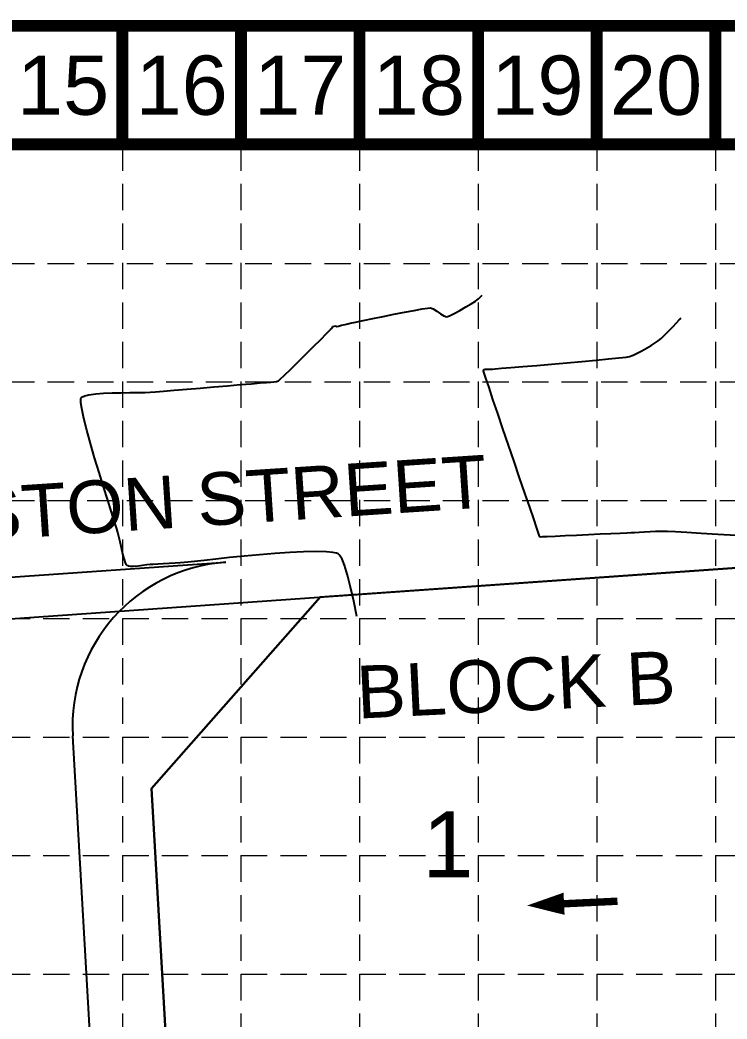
# Model space of a CAD drawing. Header units: inches. Extents: x 2547543 to 2548696, y 7125653 to 7126375.
# Drawn here: x 2547816 to 2547923.4, y 7126223.5 to 7126375.3 of the extents above; entities that cross this region are included whole.
import ezdxf
from ezdxf.enums import TextEntityAlignment as Align

# ---------------------------------------------------------------- set-up
doc = ezdxf.new("R2010")
doc.units = ezdxf.units.IN
doc.header["$MEASUREMENT"] = 0
doc.linetypes.add('HIDDEN', pattern=[0.375, 0.25, -0.125])
for name, color, linetype in [('BASE', 7, 'Continuous'), ('C-FLOW-ARR', 2, 'Continuous'), ('C-ROAD-BACK-N', 1, 'Continuous'), ('GRID', 254, 'HIDDEN'), ('V-AREA', 6, 'Continuous'), ('V-PROP-E', 3, 'Continuous'), ('V-PROP-SUBD-IDEN-N', 7, 'Continuous'), ('V-ROAD-IDEN-E', 7, 'Continuous'), ('V-RWAY-N', 4, 'Continuous'), ('V-TOPO-MINR-E', 14, 'Continuous')]:
    doc.layers.add(name, color=color, linetype=linetype)
doc.styles.get("Standard").update_dxf_attribs({"font": 'ARIAL.TTF'})

msp = doc.modelspace()

# ---------------------------------------------------------------- linework, layer by layer
at = {"layer": 'BASE', "const_width": 1.799999999973807}
for points in [[(2547543.583313602, 7125654.376313475), (2548695.583313586, 7125654.376313475), (2548695.583313586, 7126374.376313465), (2547543.583313602, 7126374.376313465)], [(2547561.543997881, 7125672.371599755), (2548677.633600889, 7125672.340385177), (2548677.610338688, 7126356.384924904), (2547561.770809304, 7126356.405646428)]]:
    msp.add_lwpolyline(points, close=True, dxfattribs=at)
for points in [[(2547831.583313598, 7126356.376313465), (2547831.583313598, 7126374.376313465)], [(2547849.583313598, 7126356.376313465), (2547849.583313598, 7126374.376313465)], [(2547867.583313598, 7126356.376313465), (2547867.583313598, 7126374.376313465)], [(2547885.583313597, 7126356.376313465), (2547885.583313597, 7126374.376313465)], [(2547903.583313597, 7126356.376313465), (2547903.583313597, 7126374.376313465)], [(2547921.583313597, 7126356.376313465), (2547921.583313597, 7126374.376313465)]]:
    msp.add_lwpolyline(points, dxfattribs=at)
at = {"layer": 'C-FLOW-ARR', "color": 7}
msp.add_lwpolyline([(2547893.005613794, 7126240.788968493, 0, 3.374999999999999, 0), (2547898.624289101, 7126241.055638312, 2.249999999999999, 2.249999999999999, 0)], format="xyseb", dxfattribs=at)
at = {"layer": 'C-FLOW-ARR', "color": 7, "const_width": 1.125}
msp.add_lwpolyline([(2547898.624289101, 7126241.055638312), (2547906.727657869, 7126241.440234994)], dxfattribs=at)
at = {"layer": 'C-ROAD-BACK-N', "color": 7}
for p, q in [((2547770.392551694, 7126287.55224972), (2547847.273417442, 7126292.923417334)), ((2547836.119860361, 7126056.125411741), (2547824.048060043, 7126266.551744327))]:
    msp.add_line(p, q, dxfattribs=at)
msp.add_arc((2547849.007022292, 7126267.983597483), 25.00000000028159, 93.97632077905685, 183.2833624749331, dxfattribs=at)
at = {"layer": 'GRID', "color": 252, "linetype": 'HIDDEN', "lineweight": 0, "ltscale": 16}
for p, q in [((2547831.583313598, 7126356.376313465), (2547831.583313598, 7125726.296813901)), ((2547849.583313598, 7126356.376313465), (2547849.583313598, 7125726.296813901)), ((2547867.583313598, 7126356.376313465), (2547867.583313598, 7125726.296813901)), ((2547885.583313597, 7126356.376313465), (2547885.583313597, 7125726.296813901)), ((2547903.583313597, 7126356.376313465), (2547903.583313597, 7125726.296813901)), ((2547921.583313597, 7126356.376313465), (2547921.583313597, 7125726.296813901)), ((2547562.246074223, 7126338.317165321), (2548678.246074207, 7126338.317165321)), ((2547562.246074223, 7126320.317165322), (2548678.246074207, 7126320.317165322)), ((2547562.246074223, 7126302.317165322), (2548678.246074207, 7126302.317165322)), ((2547561.583313602, 7126284.376313466), (2548677.583313586, 7126284.376313466)), ((2547561.583313602, 7126266.376313466), (2548677.583313586, 7126266.376313466)), ((2547561.583313602, 7126248.376313467), (2548677.583313586, 7126248.376313467)), ((2547561.583313602, 7126230.376313467), (2548677.583313586, 7126230.376313467))]:
    msp.add_line(p, q, dxfattribs=at)
at = {"layer": 'V-AREA', "color": 7}
for p, q in [((2547946.901329392, 7126293.596403129), (2547861.630183033, 7126287.628634998)), ((2547861.630183033, 7126287.628634998), (2547836.025629413, 7126258.556719328)), ((2547836.025629413, 7126258.556719328), (2547838.580308112, 7126214.025526358))]:
    msp.add_line(p, q, dxfattribs=at)
at = {"layer": 'V-PROP-E', "color": 7}
msp.add_line((2547644.915525241, 7126272.461689509), (2547946.900000853, 7126293.596310151), dxfattribs=at)
at = {"layer": 'V-RWAY-N', "color": 7}
for p, q in [((2547836.025629413, 7126258.556719329), (2547861.630183033, 7126287.628634998)), ((2547847.114152923, 7126065.270111356), (2547836.025629413, 7126258.556719329))]:
    msp.add_line(p, q, dxfattribs=at)
at = {"layer": 'V-TOPO-MINR-E', "color": 35, "extrusion": (0.7219806065349764, -0.6919132921019712, 0), "elevation": -3091280.450811191}
msp.add_lwpolyline([(6907990.705963751, 599), (6907990.883648681, 599)], dxfattribs=at)
at = {"layer": 'V-TOPO-MINR-E', "color": 35}
for points, elevation in [([(2547883.711518811, 7126331.697176172), (2547884.541372312, 7126332.192184525)], 599), ([(2547885.851361626, 7126333.139492013), (2547886.056326821, 7126333.353360923)], 599), ([(2547872.808805136, 7126330.576609358), (2547874.404852264, 7126330.891440551)], 599), ([(2547875.855746151, 7126331.169079593), (2547877.061255815, 7126331.387542674)], 599), ([(2547880.382985645, 7126330.341955231), (2547880.792620366, 7126330.210230091)], 599), ([(2547880.792620366, 7126330.210230091), (2547881.212837476, 7126330.344024293)], 599), ([(2547881.212837476, 7126330.344024293), (2547881.922536309, 7126330.691106447)], 599), ([(2547882.797001782, 7126331.169486944), (2547883.711518811, 7126331.697176172)], 599), ([(2547863.744921979, 7126328.791962025), (2547863.934581553, 7126328.821257284)], 599), ([(2547863.934581553, 7126328.821257284), (2547864.039022943, 7126328.7830743)], 599), ([(2547864.363242495, 7126328.794529545), (2547864.843825694, 7126328.910958571)], 599), ([(2547865.387658589, 7126329.042610099), (2547865.797239269, 7126329.137680536)], 599), ([(2547866.159355231, 7126329.214004572), (2547866.977703841, 7126329.385039332)], 599), ([(2547868.152054118, 7126329.628801002), (2547869.582175081, 7126329.923305771)], 599), ([(2547915.119885332, 7126328.682309187), (2547915.671769962, 7126329.259722417)], 598), ([(2547915.671769962, 7126329.259722417), (2547916.110248208, 7126329.720878172)], 598), ([(2547861.691855851, 7126326.751676735), (2547862.582182443, 7126327.639314559)], 599), ([(2547863.417188762, 7126328.477201408), (2547863.480078442, 7126328.612579881)], 599), ([(2547863.548577901, 7126328.737565036), (2547863.744921979, 7126328.791962025)], 599), ([(2547864.039022943, 7126328.7830743), (2547864.143410905, 7126328.745126612)], 599), ([(2547864.143410905, 7126328.745126612), (2547864.363242495, 7126328.794529545)], 599), ([(2547911.844887173, 7126325.851121567), (2547912.443094174, 7126326.229672876)], 598), ([(2547912.900778375, 7126326.547129796), (2547913.345040842, 7126326.921048786)], 598), ([(2547858.238232934, 7126323.329119035), (2547859.427493547, 7126324.503651191)], 599), ([(2547859.427493547, 7126324.503651191), (2547860.609497035, 7126325.675479684)], 599), ([(2547857.134102747, 7126322.244810999), (2547858.238232934, 7126323.329119035)], 599), ([(2547908.027349926, 7126324.087988406), (2547908.574578621, 7126324.18130024)], 598), ([(2547856.207490536, 7126321.343654866), (2547857.134102747, 7126322.244810999)], 599), ([(2547886.384406568, 7126322.138974832), (2547886.406153407, 7126322.161182445)], 598), ([(2547886.384894814, 7126322.119449412), (2547886.384406568, 7126322.138974832)], 598), ([(2547886.483788618, 7126322.196649903), (2547886.668508167, 7126322.230946552)], 598), ([(2547886.668508167, 7126322.230946552), (2547886.994388253, 7126322.251088588)], 598), ([(2547886.994388253, 7126322.251088588), (2547887.42712401, 7126322.255933685)], 598), ([(2547887.42712401, 7126322.255933685), (2547887.75516638, 7126322.265136184)], 598), ([(2547887.75516638, 7126322.265136184), (2547888.148826558, 7126322.297788776)], 598), ([(2547888.148826558, 7126322.297788776), (2547889.120808518, 7126322.377703817)], 598), ([(2547890.568289643, 7126322.497207211), (2547892.388447311, 7126322.648624869)], 598), ([(2547845.491114447, 7126319.554360346), (2547847.554048176, 7126319.728462623)], 599), ([(2547851.167774752, 7126320.034245129), (2547852.519735373, 7126320.149284314)], 599), ([(2547852.519735373, 7126320.149284314), (2547853.435872732, 7126320.227994765)], 599), ([(2547853.816770714, 7126320.262055959), (2547854.138285312, 7126320.28947573)], 599), ([(2547854.138285312, 7126320.28947573), (2547854.55369083, 7126320.324990625)], 599), ([(2547830.051778084, 7126318.650989057), (2547831.408222594, 7126318.67303597)], 599), ([(2547833.953497739, 7126318.683765421), (2547834.997264373, 7126318.698540757)], 599), ([(2547836.592385932, 7126318.80455947), (2547837.851952574, 7126318.910689845)], 599), ([(2547825.408488891, 7126316.245695232), (2547825.279026341, 7126317.130480131)], 599), ([(2547825.301083141, 7126317.787849581), (2547825.332766177, 7126317.85207661)], 599), ([(2547888.550016065, 7126315.523564332), (2547887.836206099, 7126317.642686965)], 598), ([(2547825.725288454, 7126314.769138136), (2547825.408488891, 7126316.245695232)], 599), ([(2547889.342423364, 7126313.184188772), (2547888.550016065, 7126315.523564332)], 598), ([(2547890.182554645, 7126310.713443954), (2547889.342423364, 7126313.184188772)], 598), ([(2547827.378388356, 7126308.76079696), (2547826.744659154, 7126310.933789356)], 599), ([(2547828.048918838, 7126306.541458756), (2547827.378388356, 7126308.76079696)], 599), ([(2547892.680558878, 7126303.401830647), (2547891.882495753, 7126305.733381222)], 598), ([(2547829.362699768, 7126302.335343494), (2547828.721829631, 7126304.368674385)], 599), ([(2547893.402852586, 7126301.294445493), (2547892.680558878, 7126303.401830647)], 598), ([(2547829.937108281, 7126300.534365728), (2547829.362699768, 7126302.335343494)], 599), ([(2547830.410634204, 7126299.058640732), (2547829.937108281, 7126300.534365728)], 599), ([(2547894.018503523, 7126299.50010943), (2547893.402852586, 7126301.294445493)], 598), ([(2547830.748856568, 7126298.001068152), (2547830.410634204, 7126299.058640732)], 599), ([(2547894.49663834, 7126298.107706125), (2547894.018503523, 7126299.50010943)], 598), ([(2547831.069355351, 7126296.837074226), (2547830.917354408, 7126297.45454763)], 599), ([(2547894.806383688, 7126297.20611925), (2547894.49663834, 7126298.107706125)], 598), ([(2547902.327403708, 7126297.085475266), (2547900.525548417, 7126297.002507628)], 598), ([(2547905.740372768, 7126297.24292371), (2547904.102112972, 7126297.167311061)], 598), ([(2547908.743420972, 7126297.381509724), (2547908.170330207, 7126297.355114345)], 598), ([(2547909.314947281, 7126297.410788014), (2547908.743420972, 7126297.381509724)], 598), ([(2547910.03341049, 7126297.450923133), (2547909.314947281, 7126297.410788014)], 598), ([(2547911.676008155, 7126297.54061771), (2547910.840025735, 7126297.496128543)], 598), ([(2547913.200935071, 7126297.604301168), (2547912.482572888, 7126297.578604097)], 598), ([(2547924.749783637, 7126296.980756273), (2547921.953548126, 7126297.148346202)], 598), ([(2547894.922333009, 7126296.833079816), (2547894.916866214, 7126296.884232473)], 598), ([(2547894.928283984, 7126296.778436319), (2547894.922333009, 7126296.833079816)], 598), ([(2547894.932572904, 7126296.753779448), (2547894.928283984, 7126296.778436319)], 598), ([(2547894.93470189, 7126296.748887457), (2547894.932572904, 7126296.753779448)], 598), ([(2547895.045076669, 7126296.753037752), (2547894.947512403, 7126296.749148557)], 598), ([(2547895.358164763, 7126296.76667808), (2547895.045076669, 7126296.753037752)], 598), ([(2547896.05014076, 7126296.797726703), (2547895.358164763, 7126296.76667808)], 598), ([(2547897.277613504, 7126296.853542042), (2547896.05014076, 7126296.797726703)], 598), ([(2547898.805850536, 7126296.923499452), (2547897.277613504, 7126296.853542042)], 598), ([(2547831.903315451, 7126293.343674824), (2547831.676983492, 7126294.170416758)], 599), ([(2547859.100067129, 7126294.52490015), (2547856.985235656, 7126294.420446767)], 599), ([(2547862.55145817, 7126294.515182199), (2547860.982717634, 7126294.561405011)], 599), ([(2547864.064714164, 7126294.28334826), (2547863.525513536, 7126294.408708433)], 599), ([(2547832.343508693, 7126292.383808134), (2547832.301585937, 7126292.421366535)], 599), ([(2547834.658926745, 7126292.428639008), (2547833.958323861, 7126292.332860676)], 599), ([(2547835.78175811, 7126292.57368365), (2547835.295731003, 7126292.520894067)], 599), ([(2547836.249869977, 7126292.59958625), (2547835.78175811, 7126292.57368365)], 599), ([(2547836.945655127, 7126292.638130544), (2547836.249869977, 7126292.59958625)], 599), ([(2547837.787662512, 7126292.684766973), (2547836.945655127, 7126292.638130544)], 599), ([(2547839.584539806, 7126292.784118016), (2547838.694441088, 7126292.734945983)], 599), ([(2547840.37650762, 7126292.827733519), (2547839.584539806, 7126292.784118016)], 599), ([(2547850.064945402, 7126293.847187004), (2547847.838680034, 7126293.618731054)], 599), ([(2547832.397588292, 7126292.35187762), (2547832.343508693, 7126292.383808134)], 599), ([(2547832.537058032, 7126292.303695907), (2547832.397588292, 7126292.35187762)], 599), ([(2547832.81410158, 7126292.266308565), (2547832.537058032, 7126292.303695907)], 599), ([(2547833.958323861, 7126292.332860676), (2547833.280900874, 7126292.269501282)], 599)]:
    msp.add_lwpolyline(points, dxfattribs=dict(at, elevation=elevation))
at = {"layer": 'V-TOPO-MINR-E', "color": 35, "extrusion": (0.5226088069585166, -0.8525725980169642, 0), "elevation": -4744168.650988056}
msp.add_lwpolyline([(5896540.507832678, 599), (5896541.235600483, 599)], dxfattribs=at)
at = {"layer": 'V-TOPO-MINR-E', "color": 35, "extrusion": (0.5398745888740735, -0.8417454652613521, 0), "elevation": -4623019.672614381}
msp.add_lwpolyline([(5991996.648762011, 599.0000000000005), (5991996.98898504, 599.0000000000005)], dxfattribs=at)
at = {"layer": 'V-TOPO-MINR-E', "color": 35, "extrusion": (0.6636783528475246, -0.7480180772959947, 0), "elevation": -3639649.308939913}
msp.add_lwpolyline([(6635457.159632527, 599), (6635457.399415063, 599)], dxfattribs=at)
at = {"layer": 'V-TOPO-MINR-E', "color": 35, "extrusion": (0.7077092682538909, -0.7065037803349267, 0), "elevation": -3231618.871515596}
msp.add_lwpolyline([(6843462.680601329, 599), (6843462.997332206, 599)], dxfattribs=at)
at = {"layer": 'V-TOPO-MINR-E', "color": 35, "extrusion": (0.1971762636343439, -0.9803680538752779, 0), "elevation": -6484046.798006668}
msp.add_lwpolyline([(3902994.669779116, 599), (3902996.343609043, 599)], dxfattribs=at)
at = {"layer": 'V-TOPO-MINR-E', "color": 35, "extrusion": (0.1879470874375485, -0.9821791549018655, 0), "elevation": -6520468.07895748}
msp.add_lwpolyline([(3841842.26491637, 599.0000000000009), (3841843.742135553, 599.0000000000009)], dxfattribs=at)
at = {"layer": 'V-TOPO-MINR-E', "color": 35, "extrusion": (-0.1576771878132654, 0.9874907110668435, 0), "elevation": 6635443.959269738}
msp.add_lwpolyline([(-3639664.823543538, 599), (-3639665.694330928, 599)], dxfattribs=at)
at = {"layer": 'V-TOPO-MINR-E', "color": 35, "extrusion": (0.0822224305141237, -0.9966140034739378, 0), "elevation": -6892709.075729038}
msp.add_lwpolyline([(3125195.113982685, 599), (3125195.529437687, 599)], dxfattribs=at)
at = {"layer": 'V-TOPO-MINR-E', "color": 35, "extrusion": (0.3806896240879375, 0.924702876664599, 0), "elevation": 7559690.138326826}
msp.add_lwpolyline([(356890.0563743818, 599.0000000000005), (356889.5965080066, 599.0000000000005)], dxfattribs=at)
at = {"layer": 'V-TOPO-MINR-E', "color": 35, "extrusion": (-0.5368351885201699, -0.8436871341714971, 0), "elevation": -7380185.077158619}
msp.add_lwpolyline([(-1676052.922343661, 599), (-1676052.291293164, 599)], dxfattribs=at)
at = {"layer": 'V-TOPO-MINR-E', "color": 35, "extrusion": (0.5638599324217379, 0.8258704357278769, 0), "elevation": 7322073.171298743}
msp.add_lwpolyline([(1914034.359778064, 599), (1914033.675007835, 599)], dxfattribs=at)
at = {"layer": 'V-TOPO-MINR-E', "color": 35, "extrusion": (-0.51729446709872, -0.8558074750252251, 0), "elevation": -7416771.201092198}
msp.add_lwpolyline([(-1505916.792378047, 599), (-1505916.179381922, 599)], dxfattribs=at)
at = {"layer": 'V-TOPO-MINR-E', "color": 35, "extrusion": (-0.4799337327879908, 0.877304743023874, 0), "elevation": 5029149.233878395}
msp.add_lwpolyline([(-5655435.38497023, 599), (-5655436.381733874, 599)], dxfattribs=at)
at = {"layer": 'V-TOPO-MINR-E', "color": 35, "extrusion": (0.2352847828388666, -0.9719264740526762, 0), "elevation": -6326793.904885301}
msp.add_lwpolyline([(4153054.044275503, 599), (4153054.603816692, 599)], dxfattribs=at)
at = {"layer": 'V-TOPO-MINR-E', "color": 35, "extrusion": (0.2062410136061949, -0.9785012234569201, 0), "elevation": -6447647.355421922}
msp.add_lwpolyline([(3962831.144449262, 599.0000000000009), (3962831.514521319, 599.0000000000009)], dxfattribs=at)
at = {"layer": 'V-TOPO-MINR-E', "color": 35, "extrusion": (0.2032393124154395, -0.9791290935769907, 0), "elevation": -6459769.698630105}
msp.add_lwpolyline([(3943040.968695244, 599.0000000000009), (3943042.16807772, 599.0000000000009)], dxfattribs=at)
at = {"layer": 'V-TOPO-MINR-E', "color": 35, "extrusion": (0.1997582124200318, -0.979845220721494, 0), "elevation": -6473742.443421067}
msp.add_lwpolyline([(3920060.759710865, 599.0000000000005), (3920062.377987542, 599.0000000000005)], dxfattribs=at)
at = {"layer": 'V-TOPO-MINR-E', "color": 35, "extrusion": (0.7187694786511343, -0.6952484710947423, 0), "elevation": -3123205.50874764}
msp.add_lwpolyline([(6893623.078299416, 598), (6893623.465135355, 598)], dxfattribs=at)
at = {"layer": 'V-TOPO-MINR-E', "color": 35, "extrusion": (0.7072491138274152, -0.7069644198899517, 0), "elevation": -3236086.532071183}
msp.add_lwpolyline([(6841337.100120965, 599), (6841337.957175156, 599)], dxfattribs=at)
at = {"layer": 'V-TOPO-MINR-E', "color": 35, "extrusion": (0.7111406414217895, -0.7030497764157285, 0), "elevation": -3198274.417806761}
msp.add_lwpolyline([(6859096.284186484, 599), (6859096.610051745, 599)], dxfattribs=at)
at = {"layer": 'V-TOPO-MINR-E', "color": 35, "extrusion": (0.8769330338274349, -0.480612582213794, 0), "elevation": -1190697.544832747}
msp.add_lwpolyline([(7473848.216569655, 599), (7473848.359094967, 599)], dxfattribs=at)
at = {"layer": 'V-TOPO-MINR-E', "color": 35, "extrusion": (0.6870169849177022, -0.7266413575035415, 0), "elevation": -3427824.123783386}
msp.add_lwpolyline([(6747326.846678656, 598), (6747327.610955497, 598)], dxfattribs=at)
at = {"layer": 'V-TOPO-MINR-E', "color": 35, "extrusion": (0.706554566618641, -0.7076585648392483, 0), "elevation": -3242766.451419887}
msp.add_lwpolyline([(6838192.294364022, 598.0000000000009), (6838193.1568182, 598.0000000000009)], dxfattribs=at)
at = {"layer": 'V-TOPO-MINR-E', "color": 35, "extrusion": (0.7171323857657742, -0.69693697081292, 0), "elevation": -3139409.476213738}
msp.add_lwpolyline([(6886256.461174604, 598.0000000000009), (6886257.335236776, 598.0000000000009)], dxfattribs=at)
at = {"layer": 'V-TOPO-MINR-E', "color": 35, "extrusion": (0.705085417289226, -0.7091223831794328, 0), "elevation": -3256977.685266937}
msp.add_lwpolyline([(6831413.300050059, 599.0000000000009), (6831414.826385769, 599.0000000000009)], dxfattribs=at)
at = {"layer": 'V-TOPO-MINR-E', "color": 35, "extrusion": (0.5100684053252028, -0.8601338395209228, 0), "elevation": -4829984.684371606}
msp.add_lwpolyline([(5826458.06249884, 598), (5826458.860612988, 598)], dxfattribs=at)
at = {"layer": 'V-TOPO-MINR-E', "color": 35, "extrusion": (-0.5699362709368854, 0.8216888992012472, 0), "elevation": 4403475.4385181}
msp.add_lwpolyline([(-6155143.167446687, 598.0000000000009), (-6155143.724450927, 598.0000000000009)], dxfattribs=at)
at = {"layer": 'V-TOPO-MINR-E', "color": 35, "extrusion": (0.3539743859441296, -0.9352551171180388, 0), "elevation": -5763036.783674819}
msp.add_lwpolyline([(4905480.758438138, 598), (4905481.311387594, 598)], dxfattribs=at)
at = {"layer": 'V-TOPO-MINR-E', "color": 35, "extrusion": (-0.4225781345304506, 0.906326497580626, 0), "elevation": 5382085.942321852}
msp.add_lwpolyline([(-5320666.384563444, 598), (-5320667.0883386, 598)], dxfattribs=at)
at = {"layer": 'V-TOPO-MINR-E', "color": 35, "extrusion": (0.4605985571032595, -0.887608567553511, 0), "elevation": -5151823.29111946}
msp.add_lwpolyline([(5543921.367817835, 598.0000000000009), (5543922.163558831, 598.0000000000009)], dxfattribs=at)
at = {"layer": 'V-TOPO-MINR-E', "color": 35, "extrusion": (-0.4871960947828918, 0.8732926000077521, 0), "elevation": 4982034.909289974}
msp.add_lwpolyline([(-5696989.059243117, 598.0000000000009), (-5696989.886592574, 598.0000000000009)], dxfattribs=at)
at = {"layer": 'V-TOPO-MINR-E', "color": 35, "extrusion": (0.08375106139790135, -0.9964867082478949, 0), "elevation": -6887897.106180522}
msp.add_lwpolyline([(3135777.984819965, 598.0000000000009), (3135780.082200267, 598.0000000000009)], dxfattribs=at)
at = {"layer": 'V-TOPO-MINR-E', "color": 35, "extrusion": (0.08485906207295786, -0.9963929644392809, 0), "elevation": -6884405.988735457}
msp.add_lwpolyline([(3143437.203367886, 598.0000000000009), (3143439.46858149, 598.0000000000009)], dxfattribs=at)
at = {"layer": 'V-TOPO-MINR-E', "color": 35, "extrusion": (0.08631776645117038, -0.9962676564030779, 0), "elevation": -6879796.3750696}
msp.add_lwpolyline([(3153515.39522985, 598), (3153517.725177601, 598)], dxfattribs=at)
at = {"layer": 'V-TOPO-MINR-E', "color": 35, "extrusion": (0.08829414933588792, -0.99609444491627, 0), "elevation": -6873526.389941843}
msp.add_lwpolyline([(3167160.743032018, 598), (3167163.034619591, 598)], dxfattribs=at)
at = {"layer": 'V-TOPO-MINR-E', "color": 35, "extrusion": (0.09109983572906073, -0.9958417645038485, 0), "elevation": -6864577.095481969}
msp.add_lwpolyline([(3186513.458511066, 598.0000000000009), (3186515.608652961, 598.0000000000009)], dxfattribs=at)
at = {"layer": 'V-TOPO-MINR-E', "color": 35, "extrusion": (0.09537391843224446, -0.9954415179621954, 0), "elevation": -6850834.858904246}
msp.add_lwpolyline([(3215954.315600111, 598.0000000000009), (3215956.221228812, 598.0000000000009)], dxfattribs=at)
at = {"layer": 'V-TOPO-MINR-E', "color": 35, "extrusion": (0.1026530990153931, -0.9947172167317382, 0), "elevation": -6827126.590457172}
msp.add_lwpolyline([(3265984.568045359, 598), (3265986.126136552, 598)], dxfattribs=at)
at = {"layer": 'V-TOPO-MINR-E', "color": 35, "extrusion": (0.1177831857432682, -0.99303933515051, 0), "elevation": -6776619.409960952}
msp.add_lwpolyline([(3369532.939560667, 598.0000000000009), (3369534.047226483, 598.0000000000009)], dxfattribs=at)
at = {"layer": 'V-TOPO-MINR-E', "color": 35, "extrusion": (-0.6894478023094821, 0.7243353697636375, 0), "elevation": 3405232.74265583}
msp.add_lwpolyline([(-6758728.050457776, 599.0000000000009), (-6758728.957091242, 599.0000000000009)], dxfattribs=at)
at = {"layer": 'V-TOPO-MINR-E', "color": 35, "extrusion": (0.9721735833628103, 0.2342616567249382, 0), "elevation": 4146411.862862299}
msp.add_lwpolyline([(6331149.906103987, 598), (6331150.02539042, 598)], dxfattribs=at)
at = {"layer": 'V-TOPO-MINR-E', "color": 35, "extrusion": (-0.4155376023436665, 0.909576000693992, 0), "elevation": 5423189.002768287}
msp.add_lwpolyline([(-5278751.151917893, 598), (-5278751.237271082, 598)], dxfattribs=at)
at = {"layer": 'V-TOPO-MINR-E', "color": 35, "extrusion": (0.9585957430654445, 0.284770436275974, 0), "elevation": 4471758.895136529}
msp.add_lwpolyline([(6105698.83995238, 598.0000000000009), (6105699.210885936, 598.0000000000009)], dxfattribs=at)
at = {"layer": 'V-TOPO-MINR-E', "color": 35, "extrusion": (0.9528625245055268, 0.3034023885749002, 0), "elevation": 4589928.589870879}
msp.add_lwpolyline([(6017369.158325491, 598.0000000000005), (6017369.980341448, 598.0000000000005)], dxfattribs=at)
at = {"layer": 'V-TOPO-MINR-E', "color": 35, "extrusion": (0.08227961703877532, -0.99660928383191, 0), "elevation": -6892519.700081331}
msp.add_lwpolyline([(3125601.028104417, 598.0000000000009), (3125602.480510238, 598.0000000000009)], dxfattribs=at)
at = {"layer": 'V-TOPO-MINR-E', "color": 35, "extrusion": (0.08422165813880607, -0.9964470444034395, 0), "elevation": -6886416.285213667}
msp.add_lwpolyline([(3138985.628780246, 599.0000000000005), (3138987.561004158, 599.0000000000005)], dxfattribs=at)
at = {"layer": 'V-TOPO-MINR-E', "color": 35, "extrusion": (0.08442279590320384, -0.9964300233994788, 0), "elevation": -6885782.519346264}
msp.add_lwpolyline([(3140377.566099377, 599.0000000000005), (3140379.260516175, 599.0000000000005)], dxfattribs=at)
at = {"layer": 'V-TOPO-MINR-E', "color": 35, "extrusion": (0.08906799313982812, -0.9960255481653287, 0), "elevation": -6871064.819142559}
msp.add_lwpolyline([(3172454.15628931, 599), (3172454.538707193, 599)], dxfattribs=at)
at = {"layer": 'V-TOPO-MINR-E', "color": 35, "extrusion": (0.131959961124422, -0.9912550472305506, 0), "elevation": -6727786.202472892}
msp.add_lwpolyline([(3465962.639001318, 599), (3465963.049435891, 599)], dxfattribs=at)
at = {"layer": 'V-TOPO-MINR-E', "color": 35, "extrusion": (-0.2712115054845117, 0.9625197760528481, 0), "elevation": 6168216.715818608}
msp.add_lwpolyline([(-4385100.864625064, 599.0000000000009), (-4385101.171978818, 599.0000000000009)], dxfattribs=at)
at = {"layer": 'V-TOPO-MINR-E', "color": 35, "extrusion": (0.656262111753677, -0.7545329950880905, 0), "elevation": -3704983.051546548}
msp.add_lwpolyline([(6599174.973399848, 599), (6599175.363593007, 599)], dxfattribs=at)
at = {"layer": 'V-TOPO-MINR-E', "color": 35, "extrusion": (0.9500190500118919, 0.3121919355372632, 0), "elevation": 4645320.870742379}
msp.add_lwpolyline([(5974709.39006249, 598.0000000000009), (5974710.876312444, 598.0000000000009)], dxfattribs=at)
at = {"layer": 'V-TOPO-MINR-E', "color": 35, "extrusion": (0.2538619222095386, -0.9672404687832691, 0), "elevation": -6246067.375522218}
msp.add_lwpolyline([(4273461.140975923, 599.0000000000005), (4273461.792806105, 599.0000000000005)], dxfattribs=at)
at = {"layer": 'V-TOPO-MINR-E', "color": 35, "extrusion": (0.1428961184568468, -0.9897376921841297, 0), "elevation": -6689111.369075943}
msp.add_lwpolyline([(3540003.170370828, 599.0000000000009), (3540004.197243292, 599.0000000000009)], dxfattribs=at)
at = {"layer": 'V-TOPO-MINR-E', "color": 35, "extrusion": (0.07640537845590488, -0.9970768366294596, 0), "elevation": -6910819.388097901}
msp.add_lwpolyline([(3084868.880437431, 599), (3084870.086198492, 599)], dxfattribs=at)
at = {"layer": 'V-TOPO-MINR-E', "color": 35, "extrusion": (0.03840530556420035, -0.9992622441103839, 0), "elevation": -7023210.975768821}
msp.add_lwpolyline([(2819637.503912958, 599), (2819638.820490738, 599)], dxfattribs=at)
at = {"layer": 'V-TOPO-MINR-E', "color": 35, "extrusion": (0.004964386979187882, -0.9999876773550367, 0), "elevation": -7113582.436872922}
msp.add_lwpolyline([(2583177.815830687, 599), (2583179.140597565, 599)], dxfattribs=at)
at = {"layer": 'V-TOPO-MINR-E', "color": 35, "extrusion": (0.00340244783680007, -0.9999942116576065, 0), "elevation": -7117608.562069272}
msp.add_lwpolyline([(2572064.912820722, 599), (2572066.13335238, 599)], dxfattribs=at)
at = {"layer": 'V-TOPO-MINR-E', "color": 35, "extrusion": (0.04833288314684046, -0.9988312832539407, 0), "elevation": -6994845.839339813}
msp.add_lwpolyline([(2889292.828760589, 599.0000000000005), (2889293.624166868, 599.0000000000005)], dxfattribs=at)
at = {"layer": 'V-TOPO-MINR-E', "color": 35, "extrusion": (0.08410099782323016, -0.9964572354923903, 0), "elevation": -6886796.335518573}
msp.add_lwpolyline([(3138139.926113673, 599.0000000000005), (3138140.729605139, 599.0000000000005)], dxfattribs=at)
at = {"layer": 'V-TOPO-MINR-E', "color": 35, "extrusion": (0.08392749216983544, -0.9964718641577807, 0), "elevation": -6887342.6481482}
msp.add_lwpolyline([(3136942.80848361, 599.0000000000009), (3136944.433288428, 599.0000000000009)], dxfattribs=at)
at = {"layer": 'V-TOPO-MINR-E', "color": 35, "extrusion": (0.08393220577102488, -0.9964714671451514, 0), "elevation": -6887327.809410376}
msp.add_lwpolyline([(3136977.012389918, 599.0000000000009), (3136978.898205897, 599.0000000000009)], dxfattribs=at)
at = {"layer": 'V-TOPO-MINR-E', "color": 35, "extrusion": (0.08396177184038575, -0.9964689763707765, 0), "elevation": -6887234.72970303}
msp.add_lwpolyline([(3137183.249355863, 599), (3137185.296419325, 599)], dxfattribs=at)
at = {"layer": 'V-TOPO-MINR-E', "color": 35, "extrusion": (0.08401468612655932, -0.9964645164355106, 0), "elevation": -6887068.129465658}
msp.add_lwpolyline([(3137551.01730563, 599.0000000000009), (3137553.125852901, 599.0000000000009)], dxfattribs=at)
at = {"layer": 'V-TOPO-MINR-E', "color": 35, "extrusion": (0.9485242958610869, 0.3167043734482196, 0), "elevation": 4673669.479790587}
msp.add_lwpolyline([(5952558.203330101, 598), (5952560.111542725, 598)], dxfattribs=at)
at = {"layer": 'V-TOPO-MINR-E', "color": 35, "extrusion": (0.9844933036891389, -0.1754221622009173, 0), "elevation": 1258202.873010685}
msp.add_lwpolyline([(7462756.964276815, 599), (7462757.165324918, 599)], dxfattribs=at)
at = {"layer": 'V-TOPO-MINR-E', "color": 35, "extrusion": (0.9995868108290938, 0.02874382745080278, 0), "elevation": 2751610.175169908}
msp.add_lwpolyline([(7050138.363218249, 599), (7050138.822847104, 599)], dxfattribs=at)
at = {"layer": 'V-TOPO-MINR-E', "color": 35, "extrusion": (0.7662584215378991, -0.6425325139027964, 0), "elevation": -2626598.306525476}
msp.add_lwpolyline([(7097661.684757054, 599), (7097661.771022011, 599)], dxfattribs=at)
at = {"layer": 'V-TOPO-MINR-E', "color": 35, "extrusion": (0.6117216213863018, -0.7910731052997024, 0), "elevation": -4078878.567410521}
msp.add_lwpolyline([(6374838.893022234, 599), (6374839.09142971, 599)], dxfattribs=at)
at = {"layer": 'V-TOPO-MINR-E', "color": 35, "extrusion": (-0.4162179469503129, 0.9092648792494223, 0), "elevation": 5419259.994133104}
msp.add_lwpolyline([(-5282749.750394181, 599), (-5282750.126494974, 599)], dxfattribs=at)
at = {"layer": 'V-TOPO-MINR-E', "color": 35, "extrusion": (0.9693187556417666, 0.2458071397683503, 0), "elevation": 4221354.312119484}
msp.add_lwpolyline([(6281394.951544324, 599.0000000000009), (6281396.810171147, 599.0000000000009)], dxfattribs=at)
at = {"layer": 'V-TOPO-MINR-E', "color": 35, "extrusion": (0.963813408522763, 0.2665777814292358, 0), "elevation": 4355345.737599867}
msp.add_lwpolyline([(6189240.030231241, 599.0000000000005), (6189242.14033567, 599.0000000000005)], dxfattribs=at)
at = {"layer": 'V-TOPO-MINR-E', "color": 35, "extrusion": (0.9464873176253532, 0.3227410069612533, 0), "elevation": 4711498.440065786}
msp.add_lwpolyline([(5922651.413264095, 598), (5922654.068588009, 598)], dxfattribs=at)
at = {"layer": 'V-TOPO-MINR-E', "color": 35, "extrusion": (0.9462763729285993, 0.3233589739547897, 0), "elevation": 4715364.799216589}
msp.add_lwpolyline([(5919571.036892701, 598), (5919573.643776266, 598)], dxfattribs=at)
at = {"layer": 'V-TOPO-MINR-E', "color": 35, "extrusion": (0.9552384042490141, 0.2958371022164013, 0), "elevation": 4542009.076481057}
msp.add_lwpolyline([(6053577.347315504, 599.0000000000009), (6053579.621914558, 599.0000000000009)], dxfattribs=at)
at = {"layer": 'V-TOPO-MINR-E', "color": 35, "extrusion": (0.9556128936054363, 0.2946251815019299, 0), "elevation": 4534326.756333275}
msp.add_lwpolyline([(6059326.584771545, 599.0000000000009), (6059327.156677308, 599.0000000000009)], dxfattribs=at)
at = {"layer": 'V-TOPO-MINR-E', "color": 35, "extrusion": (0.9458365002222658, 0.3246433656295717, 0), "elevation": 4723397.016075602}
msp.add_lwpolyline([(5913154.523445356, 598), (5913154.863765037, 598)], dxfattribs=at)
at = {"layer": 'V-TOPO-MINR-E', "color": 35, "extrusion": (0.04589464510658577, -0.9989462856182713, 0), "elevation": -7001852.930480689}
msp.add_lwpolyline([(2872274.637975648, 598.0000000000009), (2872272.916463783, 598.0000000000009)], dxfattribs=at)
at = {"layer": 'V-TOPO-MINR-E', "color": 35, "extrusion": (0.04606327928295417, -0.9989385237849727, 0), "elevation": -7001367.954124928}
msp.add_lwpolyline([(2873460.179181582, 598), (2873458.402586506, 598)], dxfattribs=at)
at = {"layer": 'V-TOPO-MINR-E', "color": 35, "extrusion": (0.04612527322054618, -0.9989356631787306, 0), "elevation": -7001189.613953869}
msp.add_lwpolyline([(2873897.711847415, 598.0000000000009), (2873896.317856849, 598.0000000000009)], dxfattribs=at)
at = {"layer": 'V-TOPO-MINR-E', "color": 35, "extrusion": (0.04611447785749715, -0.9989361615898837, 0), "elevation": -7001220.671362436}
msp.add_lwpolyline([(2873823.089341521, 598), (2873822.050786119, 598)], dxfattribs=at)
at = {"layer": 'V-TOPO-MINR-E', "color": 35, "extrusion": (0.0559555324614304, -0.9984332618592782, 0), "elevation": -6972562.746321342}
msp.add_lwpolyline([(2942674.701807939, 598), (2942673.893926957, 598)], dxfattribs=at)
at = {"layer": 'V-TOPO-MINR-E', "color": 35, "extrusion": (0.04704436797544737, -0.9988928007758344, 0), "elevation": -6998542.415054498}
msp.add_lwpolyline([(2880343.601439332, 598.0000000000009), (2880342.793980582, 598.0000000000009)], dxfattribs=at)
at = {"layer": 'V-TOPO-MINR-E', "color": 35, "extrusion": (0.01333720009819637, -0.9999110555912165, 0), "elevation": -7091681.731780232}
msp.add_lwpolyline([(2642732.006835241, 598.0000000000009), (2642731.435409645, 598.0000000000009)], dxfattribs=at)
at = {"layer": 'V-TOPO-MINR-E', "color": 35, "extrusion": (-0.04233655623687602, -0.9991034060626567, 0), "elevation": -7227778.111395938}
msp.add_lwpolyline([(2243926.98518829, 598), (2243926.428660849, 598)], dxfattribs=at)
at = {"layer": 'V-TOPO-MINR-E', "color": 35, "extrusion": (-0.05370893905660767, -0.9985566332789612, 0), "elevation": -7252857.502959853}
msp.add_lwpolyline([(2161492.060639938, 598.0000000000009), (2161490.870716195, 598.0000000000009)], dxfattribs=at)
at = {"layer": 'V-TOPO-MINR-E', "color": 35, "extrusion": (-0.05689175380495851, -0.9983803525455597, 0), "elevation": -7259710.817089412}
msp.add_lwpolyline([(2138362.958481726, 598), (2138361.227362078, 598)], dxfattribs=at)
at = {"layer": 'V-TOPO-MINR-E', "color": 35, "extrusion": (-0.05838883121640473, -0.9982939168347078, 0), "elevation": -7262909.279859175}
msp.add_lwpolyline([(2127476.288616462, 598.0000000000009), (2127474.108539815, 598.0000000000009)], dxfattribs=at)
at = {"layer": 'V-TOPO-MINR-E', "color": 35, "extrusion": (-0.0592586363701717, -0.9982426628909165, 0), "elevation": -7264760.222461944}
msp.add_lwpolyline([(2121149.744368468, 598.0000000000009), (2121147.207579999, 598.0000000000009)], dxfattribs=at)
at = {"layer": 'V-TOPO-MINR-E', "color": 35, "extrusion": (0.9760799574730401, 0.217411859426822, 0), "elevation": 4036228.288000649}
msp.add_lwpolyline([(6401905.983394383, 599), (6401906.823377695, 599)], dxfattribs=at)
at = {"layer": 'V-TOPO-MINR-E', "color": 35, "extrusion": (0.9761252885423178, 0.2172082435548355, 0), "elevation": 4034892.756938068}
msp.add_lwpolyline([(6402746.860096642, 599), (6402747.804894879, 599)], dxfattribs=at)
at = {"layer": 'V-TOPO-MINR-E', "color": 35, "extrusion": (0.02037746692983735, -0.9997923578631333, 0), "elevation": -7072897.384629986}
msp.add_lwpolyline([(2692581.773498971, 598.0000000000009), (2692581.760685799, 598.0000000000009)], dxfattribs=at)
at = {"layer": 'V-TOPO-MINR-E', "color": 35, "extrusion": (0.9728861077584088, 0.2312847191897767, 0), "elevation": 4126952.989512633}
msp.add_lwpolyline([(6343798.064244254, 599.0000000000009), (6343799.014535488, 599.0000000000009)], dxfattribs=at)
at = {"layer": 'V-TOPO-MINR-E', "color": 35, "extrusion": (0.09420392746303981, -0.9955529217728901, 0), "elevation": -6854585.178274372}
msp.add_lwpolyline([(3207846.776424523, 599), (3207844.445056354, 599)], dxfattribs=at)
at = {"layer": 'V-TOPO-MINR-E', "color": 35, "extrusion": (0.08368673627562258, -0.9964921124482293, 0), "elevation": -6888074.37787196}
msp.add_lwpolyline([(3135293.440691806, 599.0000000000009), (3135291.098469136, 599.0000000000009)], dxfattribs=at)
at = {"layer": 'V-TOPO-MINR-E', "color": 35, "extrusion": (0.06941407599280511, -0.9975879339958283, 0), "elevation": -6932248.189547542}
msp.add_lwpolyline([(3036376.528466072, 599.0000000000009), (3036374.257705403, 599.0000000000009)], dxfattribs=at)
at = {"layer": 'V-TOPO-MINR-E', "color": 35, "extrusion": (0.01938649808460103, -0.9998120641860729, 0), "elevation": -7075561.173375048}
msp.add_lwpolyline([(2685536.044255055, 599.0000000000009), (2685534.161250667, 599.0000000000009)], dxfattribs=at)
at = {"layer": 'V-TOPO-MINR-E', "color": 35, "extrusion": (-0.1086625120687185, -0.9940786983287168, 0), "elevation": -7360954.720806657}
msp.add_lwpolyline([(1758415.804770191, 599.0000000000009), (1758414.824912793, 599.0000000000009)], dxfattribs=at)
at = {"layer": 'V-TOPO-MINR-E', "color": 35, "extrusion": (-0.3824488996649317, -0.9239766442638487, 0), "elevation": -7558957.28601053}
msp.add_lwpolyline([(-371276.2389824302, 599.0000000000005), (-371276.5187999927, 599.0000000000005)], dxfattribs=at)
at = {"layer": 'V-TOPO-MINR-E', "color": 35, "extrusion": (-0.531560842990005, -0.8470201120397056, 0), "elevation": -7390459.399160667}
msp.add_lwpolyline([(-1629966.500657521, 599.0000000000009), (-1629966.615217127, 599.0000000000009)], dxfattribs=at)
at = {"layer": 'V-TOPO-MINR-E', "color": 35, "extrusion": (0.6582454635467462, 0.7528033672348508, 0), "elevation": 7041818.402397087}
msp.add_lwpolyline([(2772809.75120033, 599.0000000000005), (2772809.858531536, 599.0000000000005)], dxfattribs=at)
at = {"layer": 'V-TOPO-MINR-E', "color": 35, "extrusion": (0.7839600066421591, 0.6208113304262622, 0), "elevation": 6421507.958152665}
msp.add_lwpolyline([(4004986.110393654, 599), (4004986.376015763, 599)], dxfattribs=at)
at = {"layer": 'V-TOPO-MINR-E', "color": 35, "extrusion": (0.9454939743769649, 0.3256395928274869, 0), "elevation": 4729562.975113655}
msp.add_lwpolyline([(5908191.918561068, 599.0000000000009), (5908192.472498696, 599.0000000000009)], dxfattribs=at)
at = {"layer": 'V-TOPO-MINR-E', "color": 35, "extrusion": (0.9036280110031468, 0.4283181267825317, 0), "elevation": 5354612.829699641}
msp.add_lwpolyline([(5348234.832618278, 599), (5348235.141252882, 599)], dxfattribs=at)
at = {"layer": 'V-TOPO-MINR-E', "color": 35, "extrusion": (0.8130512006409025, 0.5821921891750067, 0), "elevation": 6220389.897332762}
msp.add_lwpolyline([(4310712.543999111, 599), (4310712.691188768, 599)], dxfattribs=at)
at = {"layer": 'V-TOPO-MINR-E', "color": 35, "extrusion": (0.1433751690470128, -0.9896684095699633, 0), "elevation": -6687370.269054177}
msp.add_lwpolyline([(3543245.499833969, 599), (3543244.856381827, 599)], dxfattribs=at)
at = {"layer": 'V-TOPO-MINR-E', "color": 35, "extrusion": (0.05525313034117164, -0.9984723789807617, 0), "elevation": -6974630.396902599}
msp.add_lwpolyline([(2937696.543831145, 599.0000000000005), (2937695.635665238, 599.0000000000005)], dxfattribs=at)
at = {"layer": 'V-TOPO-MINR-E', "color": 35, "extrusion": (0.05463770458889382, -0.9985062449665785, 0), "elevation": -6976439.742121179}
msp.add_lwpolyline([(2933399.422758501, 599), (2933398.809456514, 599)], dxfattribs=at)
at = {"layer": 'V-TOPO-MINR-E', "color": 35, "extrusion": (0.09625228138399004, -0.9953569703017994, 0), "elevation": -6847969.764065465}
msp.add_lwpolyline([(3221933.762332792, 599), (3221933.233220832, 599)], dxfattribs=at)
at = {"layer": 'V-TOPO-MINR-E', "color": 35, "extrusion": (0.1119025307979896, -0.9937191874976576, 0), "elevation": -6796424.088890959}
msp.add_lwpolyline([(3329290.249329284, 599.0000000000005), (3329289.212783644, 599.0000000000005)], dxfattribs=at)
at = {"layer": 'V-TOPO-MINR-E', "color": 35, "extrusion": (0.1137963881584741, -0.9935040926146637, 0), "elevation": -6790066.009367576}
msp.add_lwpolyline([(3342239.865117397, 599.0000000000009), (3342238.403939412, 599.0000000000009)], dxfattribs=at)
at = {"layer": 'V-TOPO-MINR-E', "color": 35, "extrusion": (0.1119187669662659, -0.9937173590114802, 0), "elevation": -6796369.694123526}
msp.add_lwpolyline([(3329404.558438099, 599.0000000000009), (3329402.755502576, 599.0000000000009)], dxfattribs=at)
at = {"layer": 'V-TOPO-MINR-E', "color": 35, "extrusion": (0.1079173993676297, -0.9941598638618075, 0), "elevation": -6809717.981102151}
msp.add_lwpolyline([(3302019.134906334, 599.0000000000009), (3302017.073063545, 599.0000000000009)], dxfattribs=at)
at = {"layer": 'V-TOPO-MINR-E', "color": 35, "extrusion": (0.8791510427659593, 0.4765432236466346, 0), "elevation": 5635944.915457508}
msp.add_lwpolyline([(5050920.480881803, 599.0000000000009), (5050921.016111097, 599.0000000000009)], dxfattribs=at)
at = {"layer": 'V-TOPO-MINR-E', "color": 35, "extrusion": (0.930570414664953, 0.3661129652857125, 0), "elevation": 4979996.111818228}
msp.add_lwpolyline([(5698710.427231551, 599), (5698711.391230296, 599)], dxfattribs=at)
at = {"layer": 'V-TOPO-MINR-E', "color": 35, "extrusion": (0.9563077099627575, 0.2923620424504293, 0), "elevation": 4520000.626775863}
msp.add_lwpolyline([(6070027.767734304, 599.0000000000009), (6070029.336099464, 599.0000000000009)], dxfattribs=at)
at = {"layer": 'V-TOPO-MINR-E', "color": 35, "extrusion": (0.006839433081093944, -0.9999766108040374, 0), "elevation": -7108699.8560284}
msp.add_lwpolyline([(2596513.488222558, 599.0000000000009), (2596513.021412347, 599.0000000000009)], dxfattribs=at)
at = {"layer": 'V-TOPO-MINR-E', "color": 35, "extrusion": (0.9687399896523292, 0.2480782788726276, 0), "elevation": 4236097.421712013}
msp.add_lwpolyline([(6271450.985030119, 599.0000000000009), (6271452.893938097, 599.0000000000009)], dxfattribs=at)
at = {"layer": 'V-TOPO-MINR-E', "color": 35, "extrusion": (0.9749682032695757, 0.2223443334409395, 0), "elevation": 4068578.541370749}
msp.add_lwpolyline([(6381399.509005964, 599.0000000000009), (6381401.685881239, 599.0000000000009)], dxfattribs=at)
at = {"layer": 'V-TOPO-MINR-E', "color": 35, "extrusion": (0.9784108075551909, 0.20666952281166, 0), "elevation": 3965646.638981927}
msp.add_lwpolyline([(6445867.452577724, 599.0000000000009), (6445869.823039817, 599.0000000000009)], dxfattribs=at)

# ---------------------------------------------------------------- texts
at = {"layer": 'BASE'}
for s, p in [('15', (2547822.583313598, 7126365.376313465)), ('16', (2547840.583313598, 7126365.376313465)), ('17', (2547858.583313598, 7126365.376313465)), ('18', (2547876.583313597, 7126365.376313465)), ('19', (2547894.583313597, 7126365.376313465)), ('20', (2547912.583313597, 7126365.376313465))]:
    msp.add_text(s, height=8.999999999869033, dxfattribs=at).set_placement(p, align=Align.MIDDLE_CENTER)
at = {"layer": 'V-PROP-SUBD-IDEN-N'}
msp.add_text('BLOCK B', height=8, rotation=2.780605577233046, dxfattribs=at).set_placement((2547891.313461612, 7126274.342124542), align=Align.MIDDLE)
msp.add_text('1', height=10, dxfattribs=at).set_placement((2547877.131695557, 7126245.085460566))
at = {"layer": 'V-ROAD-IDEN-E'}
msp.add_text('CHARLESTON STREET', height=7.999999999999997, rotation=3.766267204222778, dxfattribs=at).set_placement((2547763.848687311, 7126293.155976297))

doc.saveas('drawing.dxf')
